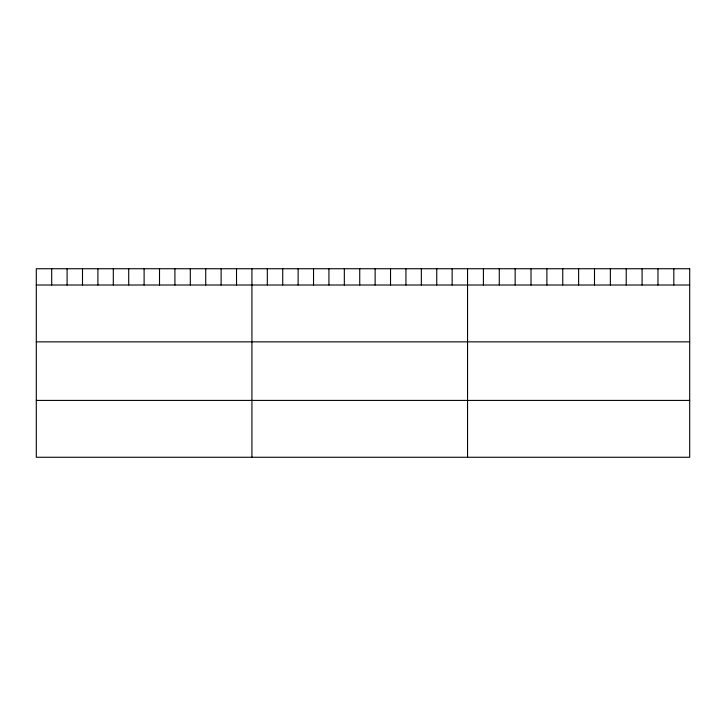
<?xml version="1.0" encoding="UTF-8"?>
<svg xmlns="http://www.w3.org/2000/svg" width="726" height="726" viewBox="0 0 726 726"><rect width="100%" height="100%" fill="white"/><g stroke="black" fill="none" stroke-linecap="round" stroke-linejoin="round"><path stroke-width="1.09" d="M36.3 285.009L689.7 285.009M36.3 341.855L689.7 341.855M36.3 400.416L689.7 400.416M673.828 268.738L673.828 285.009M657.965 268.738L657.965 285.009M642.093 268.738L642.093 285.009M626.229 268.738L626.229 285.009M610.357 268.738L610.357 285.009M594.494 268.738L594.494 285.009M578.622 268.738L578.622 285.009M562.75 268.738L562.75 285.009M546.887 268.738L546.887 285.009M531.015 268.738L531.015 285.009M515.151 268.738L515.151 285.009M499.279 268.738L499.279 285.009M483.416 268.738L483.416 285.009M467.544 268.738L467.544 457.262M452.144 268.738L452.144 285.009M436.743 268.738L436.743 285.009M421.343 268.738L421.343 285.009M405.934 268.738L405.934 285.009M390.534 268.738L390.534 285.009M375.133 268.738L375.133 285.009M359.733 268.738L359.733 285.009M344.333 268.738L344.333 285.009M328.932 268.738L328.932 285.009M313.532 268.738L313.532 285.009M298.123 268.738L298.123 285.009M282.723 268.738L282.723 285.009M267.322 268.738L267.322 285.009M251.922 268.738L251.922 457.262M236.522 268.738L236.522 285.009M221.121 268.738L221.121 285.009M205.721 268.738L205.721 285.009M190.312 268.738L190.312 285.009M174.912 268.738L174.912 285.009M159.511 268.738L159.511 285.009M144.111 268.738L144.111 285.009M128.711 268.738L128.711 285.009M113.31 268.738L113.31 285.009M97.91 268.738L97.91 285.009M82.501 268.738L82.501 285.009M67.101 268.738L67.101 285.009M51.7 268.738L51.7 285.009M689.7 268.738L36.3 268.738L36.3 457.262L689.7 457.262L689.7 268.738"/></g></svg>
